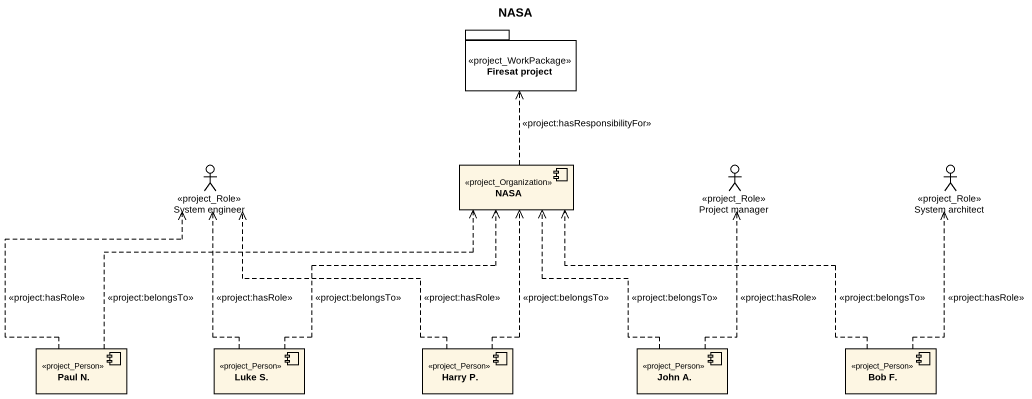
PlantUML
@startuml
title NASA
package "Firesat project" as Firesat_project <<project_WorkPackage>> {
}
actor "System engineer" as System_engineer <<project_Role>>
component NASA <<project_Organization>>
actor "Project manager" as Project_manager <<project_Role>>
actor "System architect" as System_architect <<project_Role>>
component "Paul N." as Paul_N <<project_Person>>
component "Luke S." as Luke_S <<project_Person>>
component "Harry P." as Harry_P <<project_Person>>
component "John A." as John_A <<project_Person>>
component "Bob F." as Bob_F <<project_Person>>
NASA .up.> Firesat_project : <<project:hasResponsibilityFor>>
Paul_N .up.> System_engineer : <<project:hasRole>>
Paul_N .right.> NASA : <<project:belongsTo>>
Luke_S .up.> System_engineer : <<project:hasRole>>
Luke_S .up.> NASA : <<project:belongsTo>>
Harry_P .up.> System_engineer : <<project:hasRole>>
Harry_P .up.> NASA : <<project:belongsTo>>
John_A .up.> NASA : <<project:belongsTo>>
John_A .up.> Project_manager : <<project:hasRole>>
Bob_F .left.> NASA : <<project:belongsTo>>
Bob_F .up.> System_architect : <<project:hasRole>>
@enduml
